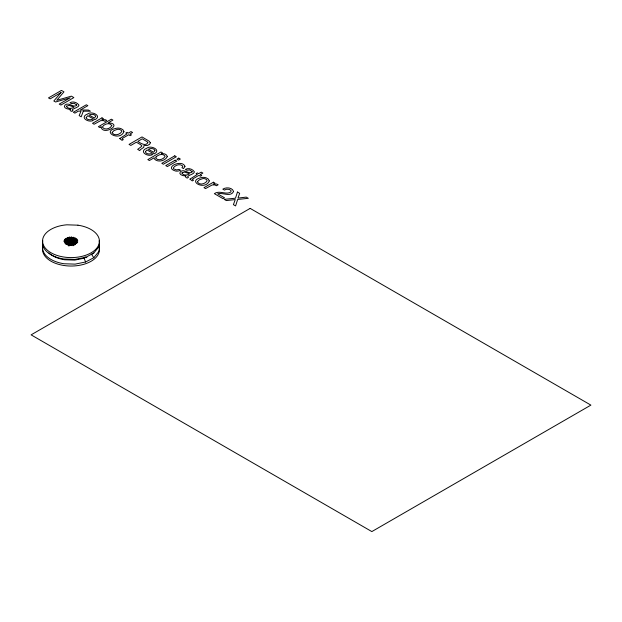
<?xml version="1.0" encoding="UTF-8"?>
<svg xmlns="http://www.w3.org/2000/svg" width="622" height="622" viewBox="0 0 622 622"><rect width="100%" height="100%" fill="white"/><g stroke="black" fill="none" stroke-linecap="round" stroke-linejoin="round"><path stroke-width="0.93" d="M66.57 244.081L66.57 239.4C63.226 236.974 69.462 240.216 67.059 237.744A4.478 2.581 0 0 1 67.604 237.557C69.547 240.092 68.63 235.194 70.34 238.109L70.34 245.597M69.563 245.589L69.563 237.161M73.38 245.006L73.668 237.417L73.077 237.285L72.098 238.172L72.098 244.726M74.64 243.676L74.64 238.996C76.156 235.279 74.321 242.961 74.943 244.407M74.726 245.076L74.687 239.019L76.444 238.661L76.809 238.957L75.643 239.828L77.525 239.835L76.063 240.582L77.882 240.901L76.086 241.593L77.688 242.098L77.509 242.448L75.612 242.463L76.887 243.202A4.984 2.877 0 0 1 76.537 243.513C72.214 241.81 78.045 245.853 73.497 243.762C74.578 246.646 71.444 242.518 71.6 245.146C70.543 244.042 70.55 244.119 69.314 245.06C69.376 242.852 68.366 244.998 67.199 244.555L67.744 243.552L66.041 244.034L65.878 242.036L63.949 241.593L65.637 241.219L63.926 240.753L65.831 240.317L64.431 239.579L64.704 239.252L66.57 239.4M70.543 244.648C69.781 232.799 73.295 236.313 71.911 245.636M84.95 256.995L84.141 258.192L74.702 260.105L64.696 259.771A25.93 14.967 0 0 1 48.936 252.921M42.809 245.48A28.721 16.576 0 0 0 64.027 263.751L75.106 264.125L85.556 262.01L93.79 257.726L91.574 254.328L93.79 253.006L98.548 247.214A28.721 16.576 0 0 0 99.108 240.8M93.79 257.726L98.548 251.941A28.721 16.576 0 0 0 99.108 245.527M66.461 239.493L66.461 244.174M93.79 253.006L84.141 258.192L85.556 262.01M74.943 237.829L73.38 238.451M65.916 242.106C61.671 244.228 69.026 241.445 65.893 243.948M85.556 257.283L75.106 259.397L64.027 259.032A28.721 16.576 0 0 1 42.809 240.753M86.87 257.702L85.509 257.127M65.637 241.219L65.637 243.085M76.063 240.582L76.102 243.505M75.643 239.828L75.643 243.575M75.557 239.727L75.557 243.474M73.668 237.417L73.66 245.581M73.497 243.762L73.497 245.636M73.077 237.285L73.077 245.713M71.654 237.106L71.654 245.535M71.025 237.091L71.025 245.511M69.065 243.972L69.065 245.845M68.964 237.246L68.941 245.814M68.824 238.335L68.824 245.822M67.604 237.557L67.604 245.052M67.495 238.809L67.495 244.43M65.885 240.209L65.87 243.871M42.809 247.237A28.721 16.576 0 0 0 64.027 265.508A28.247 16.312 0 0 0 98.556 253.698A28.721 16.576 0 0 0 99.108 247.284M184.967 166.369L183.498 168.601L181.958 167.715L182.767 166.502L182.541 165.88C179.882 163.454 175.365 165.079 173.491 167.691A2.752 1.594 0 0 0 173.865 168.959L176.578 169.899L179.027 169.402L180.574 170.296L178.483 170.964A4.579 2.643 0 0 1 175.56 171.011C163.259 167.45 182.129 158.867 184.967 166.369M119.719 138.543L122.021 140.347L123.273 139.623L122.169 138.908L122.495 138.333L128.661 134.772L130.169 135.643L131.467 134.896L129.959 134.025L132.595 132.502L130.993 131.576L128.35 133.1L127.075 132.362L125.776 133.108L127.059 133.847L119.719 138.543M189.998 179.113L192.291 180.924L193.543 180.201L192.447 179.478L192.766 178.903L198.931 175.35L200.44 176.22L201.738 175.466L200.23 174.595L202.865 173.071L201.264 172.146L198.628 173.67L197.345 172.932L196.047 173.678L197.329 174.417L189.998 179.113M86.201 117.465C86.489 119.828 89.957 120.093 91.807 119.486L93.37 120.388C88.557 123.156 79.072 117.247 87.616 113.989C91.722 110.615 102.677 116.096 94.754 119.735L87.826 115.739L86.201 117.465M145.431 151.659C145.719 154.031 149.187 154.287 151.037 153.681L152.6 154.583C147.787 157.358 138.302 151.449 146.846 148.184C150.952 144.809 161.907 150.291 153.984 153.937L147.056 149.941L145.431 151.659M76.654 104.955L76.607 105.483C73.124 108.01 68.591 101.565 64.875 105.165C62.628 108.135 68.428 109.519 70.55 109.192L69.952 109.853L70.558 110.871L71.81 111.416L72.984 110.739C69.563 109.138 78.675 107.909 78.908 105.437L78.815 104.97C76.957 102.303 72.891 101.036 69.967 102.723L71.452 103.579L74.135 103.275L76.654 104.955M192.105 171.61L192.066 172.138C188.583 174.673 184.05 168.22 180.333 171.82C178.079 174.79 183.879 176.181 186.001 175.847L185.403 176.508L186.017 177.527L187.269 178.071L188.443 177.394C185.022 175.801 194.126 174.564 194.359 172.092L194.266 171.625C192.408 168.959 188.342 167.691 185.426 169.378L186.903 170.234L189.593 169.93L192.105 171.61M112.224 132.354L112.162 132.82C114.16 136.389 120.31 134.601 121.826 131.46L121.321 130.418L119.898 129.578A3.056 1.765 0 0 0 117.418 129.353L114.075 130.519L112.224 132.354M197.555 181.616L197.501 182.09C199.499 185.659 205.649 183.863 207.165 180.73L206.66 179.688L205.237 178.848A3.056 1.765 0 0 0 202.756 178.623L199.413 179.789L197.555 181.616M150.306 142.803L149.692 144.211L147.601 145.416L143.861 145.602L143.83 147.29L140.331 149.669L139.81 150.617L137.656 149.381L141.73 146.333L141.699 145.571L140.354 144.522L136.358 142.213L130.807 145.424L129.049 144.405L142.003 136.926L149.249 141.233L150.306 142.803M111.797 125.527C110.576 128.684 104.823 130.527 102.56 127.386L102.529 126.81C104.107 123.864 109.892 122.169 111.797 125.527M101.052 126.849C102.778 136.436 123.817 123.77 108.22 122.798L112.916 120.085L111.377 119.191L98.377 126.701L99.839 127.541L101.052 126.849M123.941 131.646C119.58 142.236 99.878 130.791 117.418 128.101A5.512 3.18 0 0 1 121.018 128.653L122.876 129.71L123.941 131.646M209.28 180.909C204.918 191.498 185.216 180.061 202.756 177.371A5.512 3.18 0 0 1 206.356 177.923L208.214 178.98L209.28 180.909M66.601 106.168L66.515 106.65C68.132 108.982 71.95 108.811 74.026 107.093L69.151 105.398L66.601 106.168M182.059 172.823L181.966 173.313C183.583 175.645 187.401 175.466 189.477 173.748L184.602 172.053L182.059 172.823M95.702 116.345L94.381 118.071L89.133 115.039C91.123 114.013 94.762 113.857 95.702 116.345M154.932 150.547L153.611 152.266L148.363 149.233C150.353 148.215 153.992 148.052 154.932 150.547M147.842 142.702C145.703 146.706 140.245 143.076 137.827 141.365L142.251 138.815L147.282 141.793L147.842 142.702M233.592 191.483C230.583 197.516 222.567 192.182 217.63 193.815L224.526 197.804L223.026 198.667L214.357 193.66C219.488 189.889 226.043 195.285 230.98 191.934L230.956 190.48L229.3 189.422L226.633 189.22L224.433 190.068L222.816 189.135C226.043 187.028 232.309 187.354 233.592 191.483M167.232 156.705C165.203 161.044 157.483 162.793 154.272 158.797L154.24 157.731L149.412 160.515L147.826 159.597L160.997 151.993L162.536 152.888L161.285 153.611C163.493 153.409 167.046 153.976 167.232 156.705M237.456 192.035L235.489 198.193L224.208 199.351L226.33 200.572L235.24 199.569L233.405 204.661L235.59 205.921L237.666 199.452L248.333 198.317L246.242 197.112L238.001 198.076L239.657 193.302L237.456 192.035M83.294 111.167L81.202 116.788L79.173 115.614L80.992 111.167L78.442 111.097L74.897 113.142L73.373 112.263L86.326 104.784L87.858 105.662L80.331 110.008L88.417 110.047L90.447 111.214L83.294 111.167M155.974 157.032L155.749 158.167C158.074 161.16 163.291 159.45 164.993 156.612L164.978 156.036C162.785 153.043 158.097 154.777 155.974 157.032M61.042 92.53L53.842 100.982L55.576 101.985L70.2 97.809L59.238 104.099L60.902 105.064L73.855 97.584L71.374 96.146L56.719 100.336L63.957 91.869L61.438 90.415L48.485 97.895L50.164 98.859L61.042 92.53M101.977 117.869L92.53 123.319L94.116 124.237L100.655 120.652L103.33 120.567L105.064 121.391L106.735 120.427L105.211 119.688L101.852 119.681L103.485 118.74L101.977 117.869M174.759 155.842L161.806 163.322L163.392 164.239L176.345 156.76L174.759 155.842M175.179 160.181L165.771 165.607L167.388 166.54L176.788 161.114L175.179 160.181M178.732 158.128L176.928 159.17L178.545 160.103L180.341 159.061L178.732 158.128M213.416 182.207L203.969 187.665L205.555 188.583L212.094 184.991L214.769 184.905L216.503 185.737L218.174 184.765L216.65 184.034L213.292 184.019L214.924 183.078L213.416 182.207M250.153 208.386L31.1 334.854L371.847 531.585L590.9 405.116L250.153 208.386M77.937 225.18L66.857 224.806A28.184 16.273 0 0 0 43.416 236.99A28.721 16.576 0 0 0 64.027 257.065A28.247 16.312 0 0 0 98.556 245.255A28.721 16.576 0 0 0 77.937 225.18"/></g></svg>
